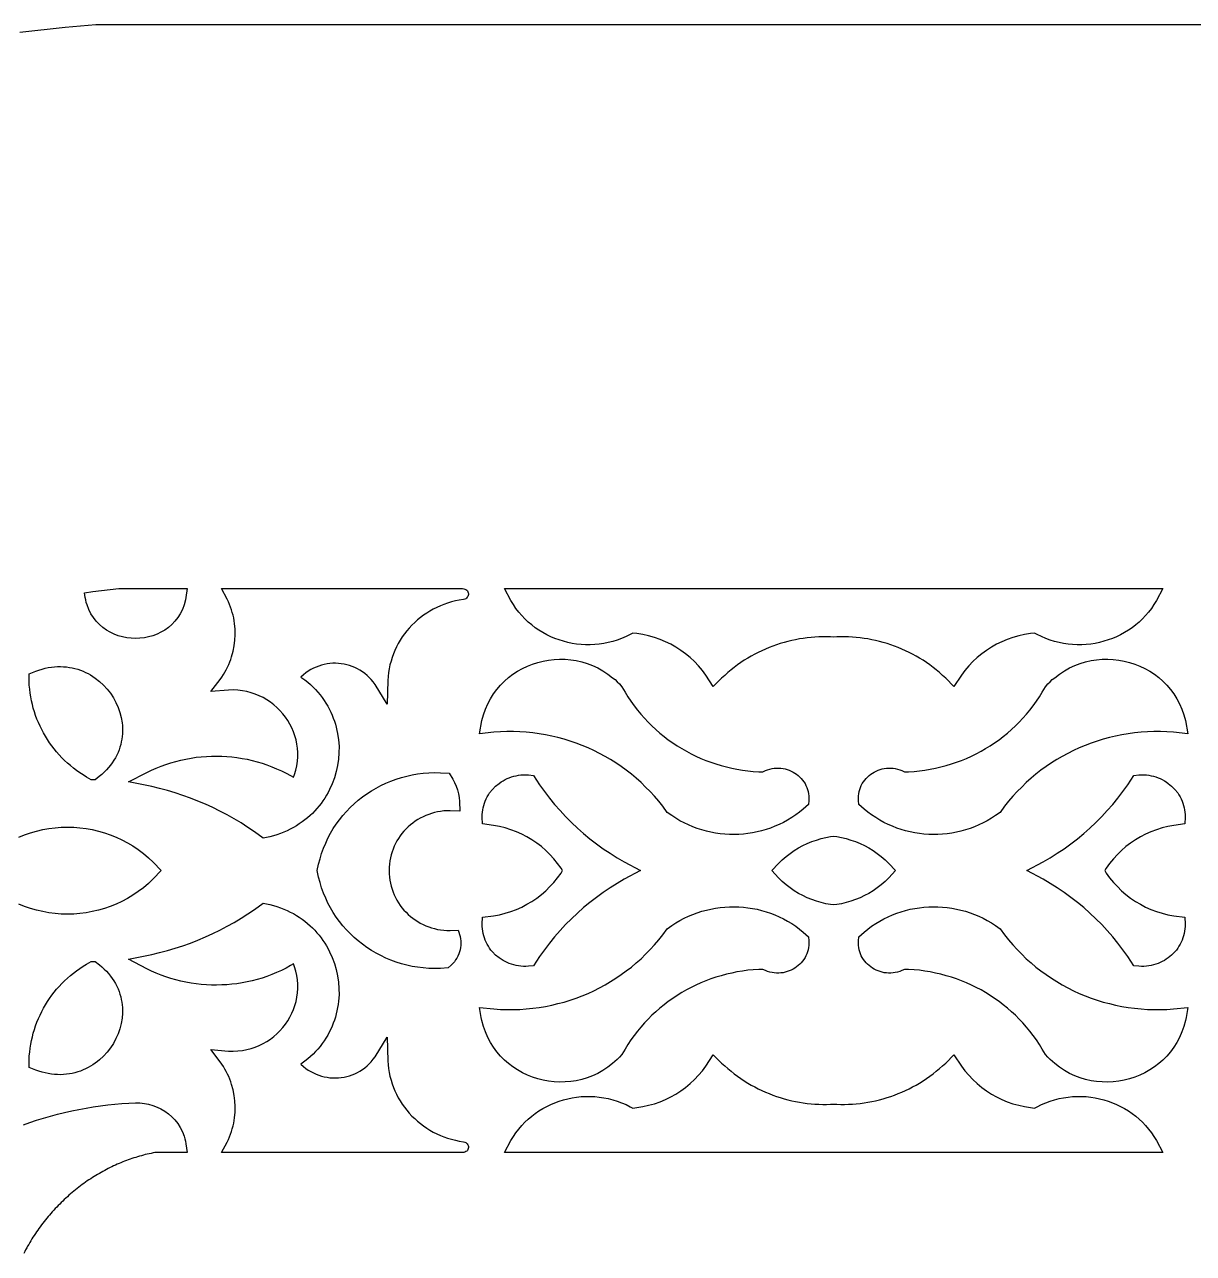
# Model space of a CAD drawing. Extents: x -355 to 355, y -278 to 278.
# Drawn here: x -233.2 to -108.8, y 146.8 to 277.5 of the extents above; entities that cross this region are included whole.
import ezdxf

# ---------------------------------------------------------------- set-up
doc = ezdxf.new("R2010")
doc.units = 0
doc.layers.add('LAYER_1', color=18, linetype='CONTINUOUS')

msp = doc.modelspace()

# ---------------------------------------------------------------- linework, layer by layer
at = {"layer": 'LAYER_1'}
for points in [[(-233.72, 276.69), (-232.12, 276.89), (-230.51, 277.07), (-228.9, 277.24), (-227.28, 277.38), (-225.66, 277.51), (355, 277.5)], [(-233.84, 191.08), (-233.22, 191.33), (-232.59, 191.54), (-231.94, 191.72), (-231.3, 191.87), (-230.64, 191.99), (-229.98, 192.07), (-229.32, 192.12), (-228.66, 192.14), (-228, 192.12), (-227.34, 192.07), (-226.68, 191.99), (-226.02, 191.87), (-225.37, 191.72), (-224.73, 191.54), (-224.1, 191.33), (-223.48, 191.08), (-222.87, 190.79), (-222.27, 190.48), (-221.69, 190.13), (-221.12, 189.74), (-220.57, 189.33), (-220.04, 188.88), (-219.53, 188.4), (-218.69, 187.51), (-219.53, 186.62), (-220.04, 186.14), (-220.57, 185.69), (-221.12, 185.27), (-221.69, 184.89), (-222.27, 184.54), (-222.87, 184.22), (-223.48, 183.94), (-224.1, 183.69), (-224.73, 183.47), (-225.37, 183.29), (-226.02, 183.14), (-226.68, 183.02), (-227.34, 182.94), (-228, 182.89), (-228.66, 182.87), (-229.32, 182.89), (-229.98, 182.94), (-230.64, 183.02), (-231.3, 183.14), (-231.94, 183.29), (-232.59, 183.47), (-233.22, 183.69), (-233.84, 183.94)], [(-233.35, 160.45), (-232.66, 160.71), (-231.95, 160.96), (-231.22, 161.19), (-230.48, 161.4), (-229.73, 161.6), (-228.98, 161.79), (-228.21, 161.96), (-227.45, 162.11), (-226.68, 162.25), (-225.91, 162.37), (-225.14, 162.48), (-224.38, 162.58), (-223.62, 162.66), (-222.87, 162.72), (-222.14, 162.78), (-221.41, 162.82), (-220.95, 162.8), (-220.48, 162.74), (-220.02, 162.65), (-219.57, 162.52), (-219.13, 162.36), (-218.71, 162.16), (-218.3, 161.92), (-217.92, 161.64), (-217.56, 161.33), (-217.22, 160.98), (-216.92, 160.6), (-216.66, 160.18), (-216.43, 159.72), (-216.25, 159.24), (-216.17, 158.98), (-216.1, 158.71), (-216.05, 158.44), (-215.91, 157.51), (-219.38, 157.51), (-219.53, 157.48), (-219.75, 157.43), (-219.96, 157.39), (-220.17, 157.34), (-220.38, 157.29), (-220.58, 157.24), (-220.79, 157.18), (-220.99, 157.12), (-221.2, 157.06), (-221.4, 157), (-221.6, 156.94), (-221.8, 156.87), (-222, 156.81), (-222.2, 156.74), (-222.39, 156.66), (-222.59, 156.59), (-222.78, 156.51), (-222.98, 156.43), (-223.17, 156.35), (-223.37, 156.27), (-223.56, 156.18), (-223.75, 156.09), (-223.94, 156), (-224.13, 155.91), (-224.32, 155.81), (-224.51, 155.72), (-224.7, 155.62), (-224.89, 155.51), (-225.08, 155.41), (-225.27, 155.3), (-225.45, 155.19), (-225.64, 155.08), (-225.83, 154.97), (-226.01, 154.85), (-226.19, 154.73), (-226.38, 154.61), (-226.56, 154.49), (-226.74, 154.36), (-226.92, 154.23), (-227.1, 154.1), (-227.28, 153.97), (-227.46, 153.83), (-227.63, 153.7), (-227.81, 153.56), (-227.98, 153.41), (-228.16, 153.27), (-228.33, 153.12), (-228.5, 152.98), (-228.67, 152.82), (-228.84, 152.67), (-229, 152.52), (-229.17, 152.36), (-229.33, 152.2), (-229.49, 152.04), (-229.65, 151.88), (-229.81, 151.72), (-229.97, 151.55), (-230.12, 151.38), (-230.28, 151.21), (-230.43, 151.04), (-230.58, 150.87), (-230.72, 150.7), (-230.87, 150.52), (-231.01, 150.35), (-231.15, 150.17), (-231.29, 149.99), (-231.43, 149.81), (-231.56, 149.63), (-231.7, 149.44), (-231.83, 149.26), (-231.95, 149.07), (-232.08, 148.89), (-232.2, 148.7), (-232.33, 148.51), (-232.44, 148.32), (-232.56, 148.13), (-232.68, 147.94), (-232.79, 147.75), (-232.9, 147.56), (-233, 147.37), (-233.11, 147.17), (-233.21, 146.98), (-233.31, 146.78)]]:
    msp.add_lwpolyline(points, dxfattribs=at)
for points in [[(-216.05, 216.57), (-216.1, 216.3), (-216.24, 215.78), (-216.43, 215.29), (-216.66, 214.84), (-216.92, 214.42), (-217.22, 214.03), (-217.56, 213.68), (-217.92, 213.37), (-218.3, 213.1), (-218.71, 212.86), (-219.13, 212.66), (-219.57, 212.49), (-220.02, 212.36), (-220.48, 212.27), (-220.95, 212.22), (-221.41, 212.2), (-221.88, 212.22), (-222.34, 212.27), (-222.8, 212.36), (-223.25, 212.49), (-223.69, 212.66), (-224.12, 212.86), (-224.52, 213.1), (-224.91, 213.37), (-225.27, 213.68), (-225.6, 214.03), (-225.9, 214.42), (-226.17, 214.84), (-226.4, 215.29), (-226.58, 215.78), (-226.66, 216.04), (-226.72, 216.3), (-226.78, 216.57), (-226.85, 217.07), (-225.96, 217.19), (-225.05, 217.31), (-224.13, 217.41), (-223.2, 217.51), (-223.19, 217.51), (-215.91, 217.51)], [(-186.48, 217.49), (-186.36, 217.46), (-186.26, 217.41), (-186.17, 217.34), (-186.1, 217.26), (-186.05, 217.17), (-186.02, 217.07), (-186, 216.97), (-186, 216.87), (-186.02, 216.76), (-186.05, 216.66), (-186.11, 216.58), (-186.18, 216.5), (-186.27, 216.43), (-186.38, 216.38), (-186.52, 216.34), (-186.96, 216.28), (-187.38, 216.19), (-187.79, 216.09), (-188.2, 215.97), (-188.59, 215.83), (-188.98, 215.68), (-189.36, 215.51), (-189.73, 215.32), (-190.09, 215.12), (-190.43, 214.9), (-190.77, 214.67), (-191.1, 214.42), (-191.41, 214.17), (-191.71, 213.89), (-192, 213.61), (-192.28, 213.31), (-192.54, 213.01), (-192.79, 212.69), (-193.03, 212.36), (-193.25, 212.02), (-193.45, 211.67), (-193.64, 211.31), (-193.81, 210.94), (-193.97, 210.56), (-194.11, 210.18), (-194.23, 209.79), (-194.34, 209.39), (-194.42, 208.98), (-194.49, 208.57), (-194.54, 208.15), (-194.57, 207.73), (-194.63, 205.22), (-195.93, 207.31), (-196.13, 207.58), (-196.33, 207.83), (-196.55, 208.06), (-196.78, 208.28), (-197.02, 208.48), (-197.27, 208.67), (-197.53, 208.83), (-197.8, 208.98), (-198.07, 209.11), (-198.35, 209.23), (-198.64, 209.33), (-198.93, 209.41), (-199.23, 209.47), (-199.53, 209.52), (-199.83, 209.55), (-200.13, 209.56), (-200.43, 209.56), (-200.73, 209.54), (-201.04, 209.5), (-201.33, 209.44), (-201.63, 209.37), (-201.92, 209.27), (-202.21, 209.16), (-202.49, 209.03), (-202.76, 208.89), (-203.03, 208.72), (-203.29, 208.54), (-203.53, 208.34), (-203.81, 208.09), (-203.39, 207.79), (-203.09, 207.54), (-202.8, 207.29), (-202.53, 207.03), (-202.26, 206.76), (-202.01, 206.48), (-201.78, 206.2), (-201.56, 205.91), (-201.35, 205.62), (-201.15, 205.32), (-200.97, 205.01), (-200.8, 204.7), (-200.64, 204.38), (-200.5, 204.06), (-200.37, 203.74), (-200.25, 203.42), (-200.15, 203.09), (-200.06, 202.75), (-199.98, 202.42), (-199.91, 202.08), (-199.81, 201.41), (-199.76, 200.73), (-199.77, 200.05), (-199.82, 199.38), (-199.91, 198.7), (-200.06, 198.04), (-200.25, 197.39), (-200.48, 196.75), (-200.76, 196.13), (-200.92, 195.82), (-201.09, 195.52), (-201.27, 195.23), (-201.47, 194.94), (-201.67, 194.66), (-201.88, 194.39), (-202.11, 194.12), (-202.34, 193.86), (-202.59, 193.6), (-202.85, 193.36), (-203.12, 193.12), (-203.4, 192.9), (-203.69, 192.68), (-203.99, 192.47), (-204.3, 192.27), (-204.62, 192.09), (-204.95, 191.91), (-205.29, 191.75), (-205.64, 191.59), (-206, 191.45), (-206.37, 191.32), (-206.75, 191.21), (-207.14, 191.1), (-207.82, 190.95), (-208.76, 191.63), (-209.47, 192.11), (-210.19, 192.58), (-210.93, 193.02), (-211.68, 193.44), (-212.43, 193.84), (-213.2, 194.21), (-213.98, 194.57), (-214.77, 194.9), (-215.57, 195.21), (-216.38, 195.5), (-217.2, 195.77), (-218.02, 196.02), (-218.86, 196.24), (-219.7, 196.44), (-222.15, 196.94), (-220.23, 197.95), (-219.73, 198.19), (-219.22, 198.42), (-218.7, 198.62), (-218.18, 198.81), (-217.66, 198.98), (-217.13, 199.13), (-216.59, 199.27), (-216.05, 199.38), (-215.51, 199.48), (-214.97, 199.56), (-214.43, 199.62), (-213.88, 199.66), (-213.34, 199.69), (-212.79, 199.69), (-212.25, 199.68), (-211.7, 199.65), (-211.16, 199.6), (-210.62, 199.53), (-210.08, 199.45), (-209.54, 199.35), (-209, 199.23), (-208.47, 199.09), (-207.95, 198.93), (-207.43, 198.76), (-206.91, 198.56), (-206.4, 198.35), (-205.9, 198.12), (-205.4, 197.88), (-204.91, 197.62), (-204.6, 197.44), (-204.49, 197.74), (-204.35, 198.2), (-204.25, 198.67), (-204.18, 199.14), (-204.15, 199.6), (-204.15, 200.06), (-204.18, 200.52), (-204.24, 200.97), (-204.34, 201.41), (-204.46, 201.85), (-204.61, 202.27), (-204.79, 202.69), (-204.99, 203.09), (-205.22, 203.47), (-205.47, 203.84), (-205.75, 204.2), (-206.05, 204.54), (-206.37, 204.85), (-206.71, 205.15), (-207.07, 205.43), (-207.44, 205.68), (-207.84, 205.91), (-208.25, 206.11), (-208.68, 206.29), (-209.12, 206.43), (-209.57, 206.55), (-210.04, 206.64), (-210.52, 206.7), (-211.01, 206.73), (-211.51, 206.72), (-213.42, 206.55), (-212.42, 207.85), (-212.24, 208.1), (-212.07, 208.36), (-211.91, 208.62), (-211.77, 208.88), (-211.63, 209.15), (-211.5, 209.42), (-211.39, 209.7), (-211.28, 209.98), (-211.19, 210.26), (-211.03, 210.84), (-210.91, 211.42), (-210.84, 212.01), (-210.81, 212.6), (-210.82, 213.2), (-210.87, 213.8), (-210.92, 214.09), (-210.97, 214.38), (-211.04, 214.67), (-211.12, 214.96), (-211.21, 215.25), (-211.3, 215.54), (-211.41, 215.82), (-211.54, 216.1), (-211.67, 216.38), (-212.26, 217.51), (-186.63, 217.51)], [(-170.07, 217.51), (-112.08, 217.51), (-112.77, 216.23), (-113.03, 215.8), (-113.31, 215.39), (-113.61, 215), (-113.93, 214.63), (-114.27, 214.28), (-114.62, 213.95), (-114.98, 213.64), (-115.37, 213.35), (-115.76, 213.08), (-116.17, 212.83), (-116.59, 212.6), (-117.02, 212.39), (-117.46, 212.2), (-117.9, 212.04), (-118.36, 211.9), (-118.82, 211.78), (-119.29, 211.68), (-119.76, 211.61), (-120.24, 211.56), (-120.72, 211.53), (-121.2, 211.53), (-121.69, 211.55), (-122.17, 211.6), (-122.65, 211.67), (-123.13, 211.76), (-123.61, 211.88), (-124.08, 212.03), (-124.55, 212.2), (-125.02, 212.4), (-125.47, 212.62), (-125.73, 212.76), (-126.18, 212.72), (-126.81, 212.62), (-127.43, 212.48), (-128.04, 212.3), (-128.64, 212.1), (-129.22, 211.85), (-129.78, 211.58), (-130.33, 211.27), (-130.86, 210.93), (-131.36, 210.57), (-131.85, 210.17), (-132.31, 209.74), (-132.74, 209.29), (-133.15, 208.8), (-133.53, 208.3), (-134.32, 207.1), (-135.2, 207.97), (-135.53, 208.28), (-135.86, 208.57), (-136.2, 208.86), (-136.54, 209.13), (-136.89, 209.39), (-137.25, 209.64), (-137.61, 209.88), (-137.97, 210.1), (-138.34, 210.32), (-138.72, 210.53), (-139.1, 210.72), (-139.48, 210.9), (-139.87, 211.08), (-140.26, 211.24), (-140.65, 211.39), (-141.04, 211.53), (-141.44, 211.66), (-141.85, 211.78), (-142.25, 211.89), (-142.66, 211.98), (-143.06, 212.07), (-143.47, 212.15), (-143.88, 212.21), (-144.3, 212.27), (-144.71, 212.31), (-145.12, 212.34), (-145.54, 212.36), (-145.95, 212.38), (-146.37, 212.38), (-146.78, 212.37), (-147.12, 212.35), (-147.46, 212.37), (-147.87, 212.38), (-148.29, 212.38), (-148.7, 212.36), (-149.12, 212.34), (-149.53, 212.31), (-149.94, 212.27), (-150.36, 212.21), (-150.77, 212.15), (-151.18, 212.07), (-151.59, 211.98), (-151.99, 211.89), (-152.4, 211.78), (-152.8, 211.66), (-153.2, 211.53), (-153.59, 211.39), (-153.99, 211.24), (-154.38, 211.08), (-154.76, 210.9), (-155.14, 210.72), (-155.52, 210.53), (-155.9, 210.32), (-156.27, 210.1), (-156.63, 209.88), (-156.99, 209.64), (-157.35, 209.39), (-157.7, 209.13), (-158.04, 208.86), (-158.38, 208.57), (-158.71, 208.28), (-159.04, 207.97), (-159.93, 207.1), (-160.71, 208.3), (-161.09, 208.8), (-161.5, 209.29), (-161.93, 209.74), (-162.39, 210.17), (-162.88, 210.57), (-163.39, 210.93), (-163.91, 211.27), (-164.46, 211.58), (-165.02, 211.85), (-165.6, 212.1), (-166.2, 212.3), (-166.81, 212.48), (-167.43, 212.62), (-168.06, 212.72), (-168.51, 212.76), (-168.77, 212.62), (-169.22, 212.4), (-169.69, 212.2), (-170.16, 212.03), (-170.63, 211.88), (-171.11, 211.76), (-171.59, 211.67), (-172.07, 211.6), (-172.55, 211.55), (-173.04, 211.53), (-173.52, 211.53), (-174, 211.56), (-174.48, 211.61), (-174.95, 211.68), (-175.42, 211.78), (-175.88, 211.9), (-176.34, 212.04), (-176.79, 212.2), (-177.22, 212.39), (-177.65, 212.6), (-178.07, 212.83), (-178.48, 213.08), (-178.88, 213.35), (-179.26, 213.64), (-179.62, 213.95), (-179.98, 214.28), (-180.31, 214.63), (-180.63, 215), (-180.93, 215.39), (-181.21, 215.8), (-181.47, 216.23), (-182.16, 217.51)], [(-229.08, 209.2), (-228.76, 209.17), (-228.46, 209.13), (-228.15, 209.07), (-227.86, 209), (-227.56, 208.92), (-227.28, 208.82), (-227, 208.71), (-226.73, 208.59), (-226.46, 208.46), (-226.21, 208.32), (-225.96, 208.16), (-225.71, 207.99), (-225.26, 207.64), (-224.83, 207.25), (-224.44, 206.82), (-224.09, 206.37), (-223.78, 205.89), (-223.5, 205.39), (-223.27, 204.87), (-223.08, 204.33), (-222.94, 203.78), (-222.85, 203.22), (-222.82, 202.93), (-222.8, 202.65), (-222.8, 202.36), (-222.81, 202.07), (-222.84, 201.78), (-222.88, 201.49), (-222.93, 201.21), (-222.99, 200.92), (-223.08, 200.64), (-223.17, 200.35), (-223.28, 200.07), (-223.41, 199.79), (-223.55, 199.52), (-223.71, 199.25), (-223.89, 198.98), (-224.08, 198.72), (-224.28, 198.47), (-224.51, 198.22), (-224.75, 197.98), (-225, 197.74), (-225.28, 197.51), (-225.73, 197.16), (-226.13, 197.17), (-226.64, 197.46), (-227, 197.68), (-227.35, 197.91), (-227.69, 198.16), (-228.03, 198.41), (-228.35, 198.68), (-228.67, 198.95), (-228.97, 199.23), (-229.26, 199.52), (-229.54, 199.83), (-229.82, 200.13), (-230.08, 200.45), (-230.33, 200.78), (-230.57, 201.11), (-230.79, 201.45), (-231.01, 201.8), (-231.21, 202.15), (-231.4, 202.51), (-231.58, 202.88), (-231.75, 203.25), (-231.91, 203.62), (-232.05, 204.01), (-232.18, 204.39), (-232.3, 204.79), (-232.4, 205.18), (-232.49, 205.58), (-232.57, 205.99), (-232.63, 206.39), (-232.68, 206.81), (-232.72, 207.22), (-232.74, 207.64), (-232.75, 208.43), (-232.04, 208.72), (-231.71, 208.84), (-231.37, 208.95), (-231.03, 209.03), (-230.7, 209.1), (-230.37, 209.16), (-230.04, 209.19), (-229.72, 209.21), (-229.39, 209.21)], [(-175.69, 209.99), (-175.1, 209.94), (-174.51, 209.85), (-173.92, 209.72), (-173.34, 209.55), (-172.77, 209.33), (-172.22, 209.07), (-171.67, 208.77), (-171.14, 208.42), (-170.64, 208.03), (-170.39, 207.82), (-170.15, 207.59), (-169.92, 207.36), (-169.65, 207.07), (-169.32, 206.5), (-169.02, 206), (-168.7, 205.52), (-168.36, 205.05), (-168.01, 204.59), (-167.64, 204.15), (-167.26, 203.72), (-166.87, 203.3), (-166.46, 202.9), (-166.05, 202.51), (-165.61, 202.14), (-165.17, 201.78), (-164.72, 201.43), (-164.25, 201.1), (-163.78, 200.79), (-163.29, 200.49), (-162.8, 200.2), (-162.29, 199.94), (-161.78, 199.69), (-161.26, 199.45), (-160.73, 199.23), (-160.19, 199.03), (-159.65, 198.85), (-159.1, 198.68), (-158.54, 198.53), (-157.97, 198.4), (-157.41, 198.29), (-156.83, 198.19), (-156.25, 198.12), (-155.67, 198.06), (-155.08, 198.02), (-154.67, 198.01), (-154.39, 198.14), (-154.15, 198.23), (-153.92, 198.3), (-153.68, 198.36), (-153.44, 198.39), (-153.21, 198.41), (-152.97, 198.41), (-152.74, 198.39), (-152.51, 198.36), (-152.28, 198.32), (-152.06, 198.25), (-151.85, 198.18), (-151.64, 198.09), (-151.44, 197.99), (-151.25, 197.87), (-151.06, 197.75), (-150.89, 197.61), (-150.72, 197.46), (-150.57, 197.3), (-150.42, 197.13), (-150.29, 196.95), (-150.17, 196.76), (-150.07, 196.56), (-149.97, 196.36), (-149.9, 196.14), (-149.83, 195.92), (-149.79, 195.69), (-149.76, 195.46), (-149.75, 195.22), (-149.76, 194.98), (-149.8, 194.53), (-150.35, 194.05), (-150.75, 193.73), (-151.16, 193.43), (-151.59, 193.15), (-152.02, 192.89), (-152.46, 192.64), (-152.91, 192.42), (-153.37, 192.22), (-153.84, 192.04), (-154.31, 191.89), (-154.79, 191.75), (-155.27, 191.63), (-155.75, 191.53), (-156.24, 191.45), (-156.73, 191.4), (-157.23, 191.36), (-157.72, 191.35), (-158.22, 191.36), (-158.71, 191.38), (-159.21, 191.43), (-159.7, 191.5), (-160.19, 191.59), (-160.67, 191.7), (-161.16, 191.84), (-161.63, 191.99), (-162.1, 192.16), (-162.57, 192.36), (-163.03, 192.58), (-163.48, 192.82), (-163.92, 193.07), (-164.35, 193.36), (-164.84, 193.7), (-165.31, 194.35), (-165.74, 194.89), (-166.19, 195.41), (-166.65, 195.92), (-167.13, 196.4), (-167.62, 196.88), (-168.13, 197.33), (-168.65, 197.76), (-169.19, 198.18), (-169.73, 198.58), (-170.29, 198.96), (-170.87, 199.32), (-171.45, 199.66), (-172.05, 199.98), (-172.65, 200.28), (-173.26, 200.56), (-173.89, 200.82), (-174.52, 201.06), (-175.16, 201.28), (-175.81, 201.48), (-176.46, 201.66), (-177.13, 201.82), (-177.79, 201.95), (-178.47, 202.06), (-179.14, 202.15), (-179.83, 202.22), (-180.51, 202.27), (-181.2, 202.29), (-181.89, 202.29), (-182.59, 202.27), (-183.29, 202.22), (-184.82, 202.07), (-184.56, 203.46), (-184.39, 204.08), (-184.19, 204.68), (-183.94, 205.25), (-183.65, 205.79), (-183.33, 206.3), (-182.97, 206.78), (-182.58, 207.23), (-182.16, 207.65), (-181.72, 208.04), (-181.25, 208.39), (-180.76, 208.72), (-180.25, 209), (-179.72, 209.26), (-179.17, 209.47), (-178.61, 209.65), (-178.04, 209.8), (-177.46, 209.9), (-176.88, 209.97), (-176.29, 210)], [(-117.36, 209.97), (-116.78, 209.9), (-116.2, 209.8), (-115.63, 209.65), (-115.07, 209.47), (-114.53, 209.26), (-114, 209), (-113.48, 208.72), (-112.99, 208.39), (-112.52, 208.04), (-112.08, 207.65), (-111.66, 207.23), (-111.27, 206.78), (-110.92, 206.3), (-110.59, 205.79), (-110.3, 205.25), (-110.06, 204.68), (-109.85, 204.08), (-109.68, 203.46), (-109.42, 202.07), (-110.96, 202.22), (-111.65, 202.27), (-112.35, 202.29), (-113.04, 202.29), (-113.73, 202.27), (-114.41, 202.22), (-115.1, 202.15), (-115.78, 202.06), (-116.45, 201.95), (-117.12, 201.82), (-117.78, 201.66), (-118.43, 201.48), (-119.08, 201.28), (-119.72, 201.06), (-120.35, 200.82), (-120.98, 200.56), (-121.59, 200.28), (-122.2, 199.98), (-122.79, 199.66), (-123.37, 199.32), (-123.95, 198.96), (-124.51, 198.58), (-125.06, 198.18), (-125.59, 197.76), (-126.11, 197.33), (-126.62, 196.88), (-127.11, 196.4), (-127.59, 195.92), (-128.05, 195.41), (-128.5, 194.89), (-128.93, 194.35), (-129.4, 193.7), (-129.89, 193.36), (-130.32, 193.07), (-130.77, 192.82), (-131.22, 192.58), (-131.67, 192.36), (-132.14, 192.16), (-132.61, 191.99), (-133.09, 191.84), (-133.57, 191.7), (-134.05, 191.59), (-134.54, 191.5), (-135.04, 191.43), (-135.53, 191.38), (-136.02, 191.36), (-136.52, 191.35), (-137.01, 191.36), (-137.51, 191.4), (-138, 191.45), (-138.49, 191.53), (-138.97, 191.63), (-139.46, 191.75), (-139.93, 191.89), (-140.41, 192.04), (-140.87, 192.22), (-141.33, 192.42), (-141.78, 192.64), (-142.22, 192.89), (-142.65, 193.15), (-143.08, 193.43), (-143.49, 193.73), (-143.89, 194.05), (-144.44, 194.53), (-144.48, 194.98), (-144.49, 195.22), (-144.48, 195.46), (-144.45, 195.69), (-144.41, 195.92), (-144.35, 196.14), (-144.27, 196.36), (-144.18, 196.56), (-144.07, 196.76), (-143.95, 196.95), (-143.82, 197.13), (-143.67, 197.3), (-143.52, 197.46), (-143.35, 197.61), (-143.18, 197.75), (-142.99, 197.87), (-142.8, 197.99), (-142.6, 198.09), (-142.39, 198.18), (-142.18, 198.25), (-141.96, 198.32), (-141.73, 198.36), (-141.5, 198.39), (-141.27, 198.41), (-141.04, 198.41), (-140.8, 198.39), (-140.56, 198.36), (-140.32, 198.3), (-140.09, 198.23), (-139.86, 198.14), (-139.57, 198.01), (-139.16, 198.02), (-138.57, 198.06), (-137.99, 198.12), (-137.41, 198.19), (-136.84, 198.29), (-136.27, 198.4), (-135.7, 198.53), (-135.15, 198.68), (-134.59, 198.85), (-134.05, 199.03), (-133.51, 199.23), (-132.98, 199.45), (-132.46, 199.69), (-131.95, 199.94), (-131.44, 200.2), (-130.95, 200.49), (-130.46, 200.79), (-129.99, 201.1), (-129.52, 201.43), (-129.07, 201.78), (-128.63, 202.14), (-128.2, 202.51), (-127.78, 202.9), (-127.37, 203.3), (-126.98, 203.72), (-126.6, 204.15), (-126.23, 204.59), (-125.88, 205.05), (-125.54, 205.52), (-125.22, 206), (-124.92, 206.5), (-124.59, 207.07), (-124.32, 207.36), (-124.09, 207.59), (-123.85, 207.82), (-123.6, 208.03), (-123.1, 208.42), (-122.57, 208.77), (-122.03, 209.07), (-121.47, 209.33), (-120.9, 209.55), (-120.32, 209.72), (-119.73, 209.85), (-119.14, 209.94), (-118.55, 209.99), (-117.96, 210)], [(-188.98, 197.92), (-188.04, 197.86), (-187.66, 197.24), (-187.47, 196.87), (-187.3, 196.49), (-187.17, 196.09), (-187.06, 195.69), (-186.99, 195.28), (-186.94, 194.86), (-186.9, 193.83), (-187.94, 193.87), (-188.28, 193.87), (-188.62, 193.85), (-188.95, 193.81), (-189.28, 193.75), (-189.6, 193.68), (-189.91, 193.59), (-190.22, 193.49), (-190.53, 193.37), (-190.82, 193.24), (-191.11, 193.09), (-191.39, 192.93), (-191.65, 192.76), (-191.91, 192.57), (-192.16, 192.37), (-192.4, 192.16), (-192.63, 191.94), (-192.85, 191.7), (-193.06, 191.46), (-193.25, 191.21), (-193.43, 190.94), (-193.6, 190.67), (-193.75, 190.38), (-193.89, 190.09), (-194.01, 189.8), (-194.12, 189.49), (-194.21, 189.17), (-194.29, 188.85), (-194.35, 188.53), (-194.39, 188.2), (-194.41, 187.86), (-194.42, 187.51), (-194.41, 187.16), (-194.39, 186.82), (-194.35, 186.49), (-194.29, 186.16), (-194.21, 185.84), (-194.12, 185.53), (-194.01, 185.22), (-193.89, 184.92), (-193.75, 184.63), (-193.6, 184.35), (-193.43, 184.07), (-193.25, 183.81), (-193.06, 183.55), (-192.85, 183.31), (-192.63, 183.08), (-192.4, 182.85), (-192.16, 182.64), (-191.91, 182.44), (-191.65, 182.26), (-191.39, 182.08), (-191.11, 181.92), (-190.82, 181.78), (-190.53, 181.64), (-190.22, 181.53), (-189.91, 181.42), (-189.6, 181.34), (-189.28, 181.26), (-188.95, 181.21), (-188.62, 181.17), (-188.28, 181.15), (-187.94, 181.14), (-187.07, 181.18), (-186.88, 180.5), (-186.84, 180.26), (-186.81, 180.03), (-186.81, 179.79), (-186.81, 179.55), (-186.84, 179.32), (-186.88, 179.09), (-186.94, 178.86), (-187.02, 178.64), (-187.11, 178.42), (-187.22, 178.21), (-187.35, 178), (-187.49, 177.81), (-187.65, 177.62), (-187.82, 177.45), (-188.15, 177.15), (-188.98, 177.1), (-189.59, 177.09), (-190.2, 177.11), (-190.8, 177.15), (-191.4, 177.22), (-191.98, 177.32), (-192.56, 177.45), (-193.13, 177.6), (-193.69, 177.78), (-194.24, 177.98), (-194.78, 178.21), (-195.31, 178.46), (-195.82, 178.73), (-196.32, 179.02), (-196.8, 179.33), (-197.27, 179.67), (-197.72, 180.03), (-198.15, 180.4), (-198.57, 180.8), (-198.97, 181.21), (-199.35, 181.64), (-199.71, 182.09), (-200.05, 182.56), (-200.37, 183.04), (-200.66, 183.54), (-200.94, 184.05), (-201.18, 184.58), (-201.41, 185.12), (-201.61, 185.67), (-201.78, 186.24), (-201.93, 186.82), (-202.07, 187.51), (-201.93, 188.19), (-201.78, 188.77), (-201.61, 189.34), (-201.41, 189.9), (-201.18, 190.44), (-200.94, 190.96), (-200.66, 191.48), (-200.37, 191.98), (-200.05, 192.46), (-199.71, 192.92), (-199.35, 193.37), (-198.97, 193.8), (-198.57, 194.22), (-198.15, 194.61), (-197.72, 194.99), (-197.27, 195.34), (-196.8, 195.68), (-196.32, 195.99), (-195.82, 196.29), (-195.31, 196.56), (-194.78, 196.81), (-194.24, 197.03), (-193.69, 197.23), (-193.13, 197.41), (-192.56, 197.56), (-191.98, 197.69), (-191.4, 197.79), (-190.8, 197.86), (-190.2, 197.91), (-189.59, 197.93)], [(-179.61, 197.68), (-179.06, 197.62), (-178.41, 196.64), (-177.9, 195.92), (-177.37, 195.23), (-176.82, 194.55), (-176.24, 193.89), (-175.65, 193.25), (-175.03, 192.62), (-174.39, 192.02), (-173.74, 191.45), (-173.06, 190.89), (-172.36, 190.35), (-171.65, 189.84), (-170.92, 189.35), (-170.17, 188.88), (-169.4, 188.44), (-167.67, 187.51), (-169.4, 186.58), (-170.17, 186.13), (-170.92, 185.67), (-171.65, 185.18), (-172.36, 184.66), (-173.06, 184.13), (-173.74, 183.57), (-174.39, 182.99), (-175.03, 182.39), (-175.65, 181.77), (-176.24, 181.13), (-176.82, 180.47), (-177.37, 179.79), (-177.9, 179.09), (-178.41, 178.38), (-179.06, 177.39), (-179.61, 177.33), (-179.88, 177.32), (-180.14, 177.32), (-180.4, 177.34), (-180.66, 177.37), (-180.91, 177.41), (-181.16, 177.47), (-181.4, 177.54), (-181.64, 177.62), (-181.87, 177.72), (-182.09, 177.83), (-182.31, 177.95), (-182.52, 178.08), (-182.73, 178.22), (-183.1, 178.53), (-183.43, 178.87), (-183.59, 179.06), (-183.73, 179.26), (-183.87, 179.46), (-183.99, 179.67), (-184.1, 179.88), (-184.2, 180.11), (-184.29, 180.34), (-184.36, 180.57), (-184.42, 180.81), (-184.47, 181.06), (-184.5, 181.31), (-184.52, 181.56), (-184.52, 181.82), (-184.48, 182.55), (-183.31, 182.7), (-182.69, 182.81), (-182.08, 182.97), (-181.48, 183.15), (-180.89, 183.38), (-180.32, 183.63), (-179.77, 183.92), (-179.24, 184.23), (-178.72, 184.58), (-178.23, 184.96), (-177.76, 185.36), (-177.31, 185.8), (-176.89, 186.26), (-176.5, 186.74), (-176.13, 187.25), (-175.97, 187.51), (-176.13, 187.76), (-176.5, 188.27), (-176.89, 188.76), (-177.31, 189.22), (-177.76, 189.65), (-178.23, 190.06), (-178.72, 190.43), (-179.24, 190.78), (-179.77, 191.1), (-180.32, 191.39), (-180.89, 191.64), (-181.48, 191.86), (-182.08, 192.05), (-182.69, 192.2), (-183.31, 192.32), (-184.48, 192.47), (-184.52, 193.2), (-184.52, 193.46), (-184.5, 193.71), (-184.47, 193.96), (-184.42, 194.2), (-184.36, 194.44), (-184.29, 194.68), (-184.2, 194.91), (-184.1, 195.13), (-183.99, 195.35), (-183.87, 195.56), (-183.73, 195.77), (-183.43, 196.14), (-183.1, 196.49), (-182.73, 196.79), (-182.52, 196.94), (-182.31, 197.07), (-182.09, 197.19), (-181.87, 197.29), (-181.64, 197.39), (-181.4, 197.47), (-181.16, 197.54), (-180.91, 197.6), (-180.66, 197.65), (-180.4, 197.68), (-180.14, 197.69), (-179.88, 197.69)], [(-114.1, 197.69), (-113.84, 197.68), (-113.58, 197.65), (-113.33, 197.6), (-113.08, 197.54), (-112.84, 197.47), (-112.6, 197.39), (-112.37, 197.29), (-112.15, 197.19), (-111.93, 197.07), (-111.72, 196.94), (-111.52, 196.79), (-111.15, 196.49), (-110.81, 196.14), (-110.51, 195.77), (-110.37, 195.56), (-110.25, 195.35), (-110.14, 195.13), (-110.04, 194.91), (-109.96, 194.68), (-109.88, 194.44), (-109.82, 194.2), (-109.78, 193.96), (-109.74, 193.71), (-109.73, 193.46), (-109.72, 193.2), (-109.76, 192.47), (-110.93, 192.32), (-111.55, 192.2), (-112.16, 192.05), (-112.76, 191.86), (-113.35, 191.64), (-113.92, 191.39), (-114.47, 191.1), (-115, 190.78), (-115.52, 190.43), (-116.01, 190.06), (-116.48, 189.65), (-116.93, 189.22), (-117.35, 188.76), (-117.75, 188.27), (-118.11, 187.76), (-118.27, 187.51), (-118.11, 187.25), (-117.75, 186.74), (-117.35, 186.26), (-116.93, 185.8), (-116.48, 185.36), (-116.01, 184.96), (-115.52, 184.58), (-115, 184.23), (-114.47, 183.92), (-113.92, 183.63), (-113.35, 183.38), (-112.76, 183.15), (-112.16, 182.97), (-111.55, 182.81), (-110.93, 182.7), (-109.76, 182.55), (-109.72, 181.82), (-109.73, 181.56), (-109.74, 181.31), (-109.78, 181.06), (-109.82, 180.81), (-109.88, 180.57), (-109.96, 180.34), (-110.04, 180.11), (-110.14, 179.88), (-110.25, 179.67), (-110.37, 179.46), (-110.51, 179.26), (-110.65, 179.06), (-110.81, 178.87), (-111.15, 178.53), (-111.52, 178.22), (-111.72, 178.08), (-111.93, 177.95), (-112.15, 177.83), (-112.37, 177.72), (-112.6, 177.62), (-112.84, 177.54), (-113.08, 177.47), (-113.33, 177.41), (-113.58, 177.37), (-113.84, 177.34), (-114.1, 177.32), (-114.37, 177.32), (-114.63, 177.33), (-115.18, 177.39), (-115.83, 178.38), (-116.34, 179.09), (-116.87, 179.79), (-117.42, 180.47), (-118, 181.13), (-118.59, 181.77), (-119.21, 182.39), (-119.85, 182.99), (-120.51, 183.57), (-121.18, 184.13), (-121.88, 184.66), (-122.59, 185.18), (-123.32, 185.67), (-124.07, 186.13), (-124.84, 186.58), (-126.58, 187.51), (-124.84, 188.44), (-124.07, 188.88), (-123.32, 189.35), (-122.59, 189.84), (-121.88, 190.35), (-121.18, 190.89), (-120.51, 191.45), (-119.85, 192.02), (-119.21, 192.62), (-118.59, 193.25), (-118, 193.89), (-117.42, 194.55), (-116.87, 195.23), (-116.34, 195.92), (-115.83, 196.64), (-115.18, 197.62), (-114.63, 197.68), (-114.37, 197.69)], [(-146.8, 191.12), (-146.29, 191.02), (-145.78, 190.91), (-145.29, 190.76), (-144.79, 190.59), (-144.31, 190.39), (-143.84, 190.17), (-143.38, 189.92), (-142.92, 189.64), (-142.49, 189.34), (-142.06, 189.02), (-141.65, 188.66), (-141.26, 188.28), (-140.54, 187.51), (-141.26, 186.73), (-141.65, 186.35), (-142.06, 186), (-142.49, 185.67), (-142.92, 185.37), (-143.38, 185.09), (-143.84, 184.85), (-144.31, 184.62), (-144.79, 184.42), (-145.29, 184.25), (-145.78, 184.11), (-146.29, 183.99), (-146.8, 183.9), (-147.12, 183.86), (-147.44, 183.9), (-147.95, 183.99), (-148.46, 184.11), (-148.96, 184.25), (-149.45, 184.42), (-149.93, 184.62), (-150.4, 184.85), (-150.87, 185.09), (-151.32, 185.37), (-151.76, 185.67), (-152.18, 186), (-152.59, 186.35), (-152.98, 186.73), (-153.7, 187.51), (-152.98, 188.28), (-152.59, 188.66), (-152.18, 189.02), (-151.76, 189.34), (-151.32, 189.64), (-150.87, 189.92), (-150.4, 190.17), (-149.93, 190.39), (-149.45, 190.59), (-148.96, 190.76), (-148.46, 190.91), (-147.95, 191.02), (-147.44, 191.12), (-147.12, 191.16)], [(-207.14, 183.91), (-206.75, 183.81), (-206.37, 183.69), (-206, 183.56), (-205.64, 183.42), (-205.29, 183.27), (-204.95, 183.1), (-204.62, 182.93), (-204.3, 182.74), (-203.99, 182.54), (-203.69, 182.33), (-203.4, 182.12), (-203.12, 181.89), (-202.85, 181.65), (-202.59, 181.41), (-202.34, 181.16), (-202.11, 180.9), (-201.88, 180.63), (-201.67, 180.35), (-201.47, 180.07), (-201.27, 179.79), (-201.09, 179.49), (-200.92, 179.19), (-200.76, 178.88), (-200.48, 178.27), (-200.25, 177.63), (-200.06, 176.97), (-199.91, 176.31), (-199.82, 175.64), (-199.77, 174.96), (-199.76, 174.28), (-199.81, 173.61), (-199.85, 173.27), (-199.91, 172.93), (-199.98, 172.59), (-200.06, 172.26), (-200.15, 171.93), (-200.25, 171.6), (-200.37, 171.27), (-200.5, 170.95), (-200.64, 170.63), (-200.8, 170.32), (-200.97, 170), (-201.15, 169.7), (-201.35, 169.4), (-201.56, 169.1), (-201.78, 168.81), (-202.01, 168.53), (-202.26, 168.26), (-202.53, 167.99), (-202.8, 167.73), (-203.09, 167.47), (-203.39, 167.23), (-203.81, 166.92), (-203.53, 166.67), (-203.29, 166.47), (-203.03, 166.29), (-202.76, 166.13), (-202.49, 165.98), (-202.21, 165.85), (-201.92, 165.74), (-201.63, 165.65), (-201.33, 165.58), (-201.04, 165.52), (-200.73, 165.48), (-200.43, 165.46), (-200.13, 165.45), (-199.83, 165.46), (-199.53, 165.49), (-199.23, 165.54), (-198.93, 165.61), (-198.64, 165.69), (-198.35, 165.79), (-198.07, 165.9), (-197.8, 166.03), (-197.53, 166.18), (-197.27, 166.35), (-197.02, 166.53), (-196.78, 166.73), (-196.55, 166.95), (-196.33, 167.18), (-196.13, 167.44), (-195.93, 167.7), (-194.63, 169.8), (-194.57, 167.28), (-194.54, 166.86), (-194.49, 166.44), (-194.42, 166.03), (-194.34, 165.63), (-194.23, 165.23), (-194.11, 164.84), (-193.97, 164.45), (-193.81, 164.08), (-193.64, 163.71), (-193.45, 163.35), (-193.25, 163), (-193.03, 162.66), (-192.79, 162.33), (-192.54, 162.01), (-192.28, 161.7), (-192, 161.4), (-191.71, 161.12), (-191.41, 160.85), (-191.1, 160.59), (-190.77, 160.35), (-190.43, 160.11), (-190.09, 159.9), (-189.73, 159.7), (-189.36, 159.51), (-188.98, 159.34), (-188.59, 159.18), (-188.2, 159.05), (-187.79, 158.93), (-187.38, 158.82), (-186.96, 158.74), (-186.52, 158.67), (-186.38, 158.63), (-186.27, 158.58), (-186.18, 158.52), (-186.11, 158.44), (-186.05, 158.35), (-186.02, 158.25), (-186, 158.15), (-186, 158.04), (-186.02, 157.94), (-186.05, 157.84), (-186.1, 157.75), (-186.17, 157.67), (-186.26, 157.61), (-186.36, 157.55), (-186.48, 157.52), (-186.63, 157.51), (-212.26, 157.51), (-211.67, 158.63), (-211.54, 158.91), (-211.41, 159.19), (-211.3, 159.48), (-211.21, 159.76), (-211.12, 160.05), (-211.04, 160.34), (-210.97, 160.63), (-210.87, 161.22), (-210.82, 161.82), (-210.81, 162.41), (-210.84, 163), (-210.91, 163.59), (-211.03, 164.18), (-211.19, 164.75), (-211.28, 165.03), (-211.39, 165.31), (-211.5, 165.59), (-211.63, 165.86), (-211.77, 166.13), (-211.91, 166.4), (-212.07, 166.66), (-212.24, 166.92), (-212.42, 167.17), (-213.42, 168.46), (-211.51, 168.3), (-211.01, 168.29), (-210.52, 168.32), (-210.04, 168.37), (-209.57, 168.46), (-209.12, 168.58), (-208.68, 168.73), (-208.25, 168.91), (-207.84, 169.11), (-207.44, 169.34), (-207.07, 169.59), (-206.71, 169.86), (-206.37, 170.16), (-206.05, 170.48), (-205.75, 170.82), (-205.47, 171.17), (-205.22, 171.54), (-204.99, 171.93), (-204.79, 172.33), (-204.61, 172.74), (-204.46, 173.17), (-204.34, 173.6), (-204.24, 174.04), (-204.18, 174.49), (-204.15, 174.95), (-204.15, 175.41), (-204.18, 175.88), (-204.25, 176.34), (-204.35, 176.81), (-204.49, 177.28), (-204.6, 177.58), (-204.91, 177.4), (-205.4, 177.14), (-205.9, 176.89), (-206.4, 176.66), (-206.91, 176.45), (-207.43, 176.26), (-207.95, 176.08), (-208.47, 175.93), (-209, 175.79), (-209.54, 175.67), (-210.08, 175.57), (-210.62, 175.48), (-211.16, 175.41), (-211.7, 175.37), (-212.25, 175.34), (-212.79, 175.32), (-213.34, 175.33), (-213.88, 175.35), (-214.43, 175.4), (-214.97, 175.46), (-215.51, 175.53), (-216.05, 175.63), (-216.59, 175.75), (-217.13, 175.88), (-217.66, 176.03), (-218.18, 176.2), (-218.7, 176.39), (-219.22, 176.6), (-219.73, 176.82), (-220.23, 177.06), (-222.15, 178.07), (-219.7, 178.58), (-218.86, 178.78), (-218.02, 179), (-217.2, 179.24), (-216.38, 179.51), (-215.57, 179.8), (-214.77, 180.11), (-213.98, 180.45), (-213.2, 180.8), (-212.43, 181.18), (-211.68, 181.58), (-210.93, 182), (-210.19, 182.44), (-209.47, 182.9), (-208.76, 183.38), (-207.82, 184.06)], [(-157.23, 183.65), (-156.73, 183.62), (-156.24, 183.56), (-155.75, 183.48), (-155.27, 183.39), (-154.79, 183.27), (-154.31, 183.13), (-153.84, 182.97), (-153.37, 182.79), (-152.91, 182.59), (-152.46, 182.37), (-152.02, 182.13), (-151.59, 181.87), (-151.16, 181.59), (-150.75, 181.29), (-150.35, 180.96), (-149.8, 180.48), (-149.76, 180.04), (-149.75, 179.79), (-149.76, 179.55), (-149.79, 179.32), (-149.83, 179.09), (-149.9, 178.87), (-149.97, 178.66), (-150.07, 178.45), (-150.17, 178.25), (-150.29, 178.06), (-150.42, 177.88), (-150.57, 177.71), (-150.72, 177.55), (-150.89, 177.4), (-151.06, 177.27), (-151.25, 177.14), (-151.44, 177.03), (-151.64, 176.92), (-151.85, 176.84), (-152.06, 176.76), (-152.28, 176.7), (-152.51, 176.65), (-152.74, 176.62), (-152.97, 176.61), (-153.21, 176.61), (-153.44, 176.62), (-153.68, 176.66), (-153.92, 176.71), (-154.15, 176.78), (-154.39, 176.87), (-154.67, 177), (-155.08, 176.99), (-155.67, 176.95), (-156.25, 176.9), (-156.83, 176.82), (-157.41, 176.73), (-157.97, 176.61), (-158.54, 176.48), (-159.1, 176.33), (-159.65, 176.17), (-160.19, 175.98), (-160.73, 175.78), (-161.26, 175.56), (-161.78, 175.33), (-162.29, 175.08), (-162.8, 174.81), (-163.29, 174.53), (-163.78, 174.23), (-164.25, 173.91), (-164.72, 173.58), (-165.17, 173.24), (-165.61, 172.88), (-166.05, 172.5), (-166.46, 172.12), (-166.87, 171.71), (-167.26, 171.3), (-167.64, 170.87), (-168.01, 170.42), (-168.36, 169.97), (-168.7, 169.5), (-169.02, 169.01), (-169.32, 168.52), (-169.65, 167.95), (-169.92, 167.66), (-170.16, 167.42), (-170.64, 166.99), (-171.14, 166.59), (-171.67, 166.25), (-172.22, 165.94), (-172.77, 165.68), (-173.34, 165.47), (-173.92, 165.29), (-174.51, 165.16), (-175.1, 165.07), (-175.69, 165.02), (-176.29, 165.01), (-176.88, 165.04), (-177.46, 165.11), (-178.04, 165.22), (-178.61, 165.36), (-179.17, 165.54), (-179.72, 165.76), (-180.25, 166.01), (-180.76, 166.3), (-181.25, 166.62), (-181.72, 166.98), (-182.16, 167.36), (-182.58, 167.78), (-182.97, 168.23), (-183.33, 168.72), (-183.65, 169.23), (-183.94, 169.77), (-184.19, 170.34), (-184.39, 170.93), (-184.56, 171.55), (-184.62, 171.88), (-184.8, 172.95), (-183.29, 172.79), (-182.59, 172.75), (-181.89, 172.72), (-181.2, 172.72), (-180.51, 172.75), (-179.83, 172.79), (-179.14, 172.86), (-178.47, 172.95), (-177.79, 173.06), (-177.13, 173.2), (-176.46, 173.36), (-175.81, 173.53), (-175.16, 173.73), (-174.52, 173.95), (-173.89, 174.19), (-173.26, 174.45), (-172.65, 174.73), (-172.05, 175.04), (-171.45, 175.36), (-170.87, 175.7), (-170.29, 176.06), (-169.73, 176.44), (-169.19, 176.83), (-168.65, 177.25), (-168.13, 177.69), (-167.62, 178.14), (-167.13, 178.61), (-166.65, 179.1), (-166.19, 179.6), (-165.74, 180.13), (-165.31, 180.67), (-164.84, 181.31), (-164.35, 181.66), (-163.92, 181.94), (-163.48, 182.2), (-163.03, 182.44), (-162.57, 182.65), (-162.1, 182.85), (-161.63, 183.03), (-161.16, 183.18), (-160.67, 183.31), (-160.19, 183.42), (-159.7, 183.51), (-159.21, 183.58), (-158.71, 183.63), (-158.22, 183.66), (-157.72, 183.67)], [(-136.02, 183.66), (-135.53, 183.63), (-135.04, 183.58), (-134.54, 183.51), (-134.05, 183.42), (-133.57, 183.31), (-133.09, 183.18), (-132.61, 183.03), (-132.14, 182.85), (-131.67, 182.65), (-131.22, 182.44), (-130.77, 182.2), (-130.32, 181.94), (-129.89, 181.66), (-129.4, 181.31), (-128.93, 180.67), (-128.5, 180.13), (-128.05, 179.6), (-127.59, 179.1), (-127.11, 178.61), (-126.62, 178.14), (-126.11, 177.69), (-125.59, 177.25), (-125.06, 176.83), (-124.51, 176.44), (-123.95, 176.06), (-123.37, 175.7), (-122.79, 175.36), (-122.2, 175.04), (-121.59, 174.73), (-120.98, 174.45), (-120.35, 174.19), (-119.72, 173.95), (-119.08, 173.73), (-118.43, 173.53), (-117.78, 173.36), (-117.12, 173.2), (-116.45, 173.06), (-115.78, 172.95), (-115.1, 172.86), (-114.41, 172.79), (-113.73, 172.75), (-113.04, 172.72), (-112.35, 172.72), (-111.65, 172.75), (-110.96, 172.79), (-109.44, 172.95), (-109.62, 171.88), (-109.68, 171.55), (-109.85, 170.93), (-110.06, 170.34), (-110.3, 169.77), (-110.59, 169.23), (-110.92, 168.72), (-111.27, 168.23), (-111.66, 167.78), (-112.08, 167.36), (-112.52, 166.98), (-112.99, 166.62), (-113.48, 166.3), (-114, 166.01), (-114.53, 165.76), (-115.07, 165.54), (-115.63, 165.36), (-116.2, 165.22), (-116.78, 165.11), (-117.36, 165.04), (-117.96, 165.01), (-118.55, 165.02), (-119.14, 165.07), (-119.73, 165.16), (-120.32, 165.29), (-120.9, 165.47), (-121.47, 165.68), (-122.03, 165.94), (-122.57, 166.25), (-123.1, 166.59), (-123.6, 166.99), (-124.09, 167.42), (-124.32, 167.66), (-124.59, 167.95), (-124.92, 168.52), (-125.22, 169.01), (-125.54, 169.5), (-125.88, 169.97), (-126.23, 170.42), (-126.6, 170.87), (-126.98, 171.3), (-127.37, 171.71), (-127.78, 172.12), (-128.2, 172.5), (-128.63, 172.88), (-129.07, 173.24), (-129.52, 173.58), (-129.99, 173.91), (-130.46, 174.23), (-130.95, 174.53), (-131.44, 174.81), (-131.95, 175.08), (-132.46, 175.33), (-132.98, 175.56), (-133.51, 175.78), (-134.05, 175.98), (-134.59, 176.17), (-135.15, 176.33), (-135.7, 176.48), (-136.27, 176.61), (-136.84, 176.73), (-137.41, 176.82), (-137.99, 176.9), (-138.57, 176.95), (-139.16, 176.99), (-139.57, 177), (-139.86, 176.87), (-140.09, 176.78), (-140.32, 176.71), (-140.56, 176.66), (-140.8, 176.62), (-141.04, 176.61), (-141.27, 176.61), (-141.5, 176.62), (-141.73, 176.65), (-141.96, 176.7), (-142.18, 176.76), (-142.39, 176.84), (-142.6, 176.92), (-142.8, 177.03), (-142.99, 177.14), (-143.18, 177.27), (-143.35, 177.4), (-143.52, 177.55), (-143.67, 177.71), (-143.82, 177.88), (-143.95, 178.06), (-144.07, 178.25), (-144.18, 178.45), (-144.27, 178.66), (-144.35, 178.87), (-144.41, 179.09), (-144.45, 179.32), (-144.48, 179.55), (-144.49, 179.79), (-144.48, 180.04), (-144.44, 180.48), (-143.89, 180.96), (-143.49, 181.29), (-143.08, 181.59), (-142.65, 181.87), (-142.22, 182.13), (-141.78, 182.37), (-141.33, 182.59), (-140.87, 182.79), (-140.41, 182.97), (-139.93, 183.13), (-139.46, 183.27), (-138.97, 183.39), (-138.49, 183.48), (-138, 183.56), (-137.51, 183.62), (-137.01, 183.65), (-136.52, 183.67)], [(-225.27, 177.5), (-225, 177.28), (-224.75, 177.04), (-224.51, 176.8), (-224.28, 176.55), (-224.08, 176.29), (-223.89, 176.03), (-223.71, 175.77), (-223.55, 175.5), (-223.41, 175.22), (-223.28, 174.94), (-223.17, 174.66), (-223.08, 174.38), (-222.99, 174.09), (-222.93, 173.81), (-222.87, 173.52), (-222.84, 173.23), (-222.81, 172.94), (-222.8, 172.66), (-222.8, 172.36), (-222.85, 171.8), (-222.94, 171.24), (-223.08, 170.68), (-223.27, 170.15), (-223.5, 169.63), (-223.78, 169.12), (-224.09, 168.64), (-224.44, 168.19), (-224.83, 167.77), (-225.25, 167.38), (-225.48, 167.19), (-225.72, 167.02), (-225.96, 166.85), (-226.21, 166.7), (-226.46, 166.55), (-226.73, 166.42), (-227, 166.3), (-227.28, 166.19), (-227.56, 166.09), (-227.86, 166.01), (-228.15, 165.94), (-228.46, 165.88), (-228.76, 165.84), (-229.08, 165.81), (-229.39, 165.8), (-229.72, 165.81), (-230.04, 165.82), (-230.37, 165.86), (-230.7, 165.91), (-231.03, 165.98), (-231.37, 166.07), (-231.71, 166.17), (-232.04, 166.29), (-232.75, 166.58), (-232.74, 167.38), (-232.72, 167.8), (-232.68, 168.21), (-232.63, 168.62), (-232.57, 169.03), (-232.49, 169.43), (-232.4, 169.83), (-232.3, 170.23), (-232.18, 170.62), (-232.05, 171.01), (-231.91, 171.39), (-231.75, 171.77), (-231.58, 172.14), (-231.4, 172.51), (-231.21, 172.87), (-231.01, 173.22), (-230.79, 173.57), (-230.57, 173.91), (-230.33, 174.24), (-230.08, 174.56), (-229.82, 174.88), (-229.54, 175.19), (-229.26, 175.49), (-228.97, 175.78), (-228.67, 176.07), (-228.35, 176.34), (-228.03, 176.6), (-227.69, 176.86), (-227.35, 177.1), (-227, 177.33), (-226.64, 177.56), (-226.13, 177.85), (-225.73, 177.85)], [(-133.53, 166.72), (-133.15, 166.21), (-132.74, 165.73), (-132.31, 165.28), (-131.85, 164.85), (-131.36, 164.45), (-130.86, 164.08), (-130.33, 163.74), (-129.78, 163.44), (-129.22, 163.16), (-128.64, 162.92), (-128.04, 162.71), (-127.43, 162.54), (-126.81, 162.4), (-126.18, 162.3), (-125.73, 162.25), (-125.47, 162.39), (-125.02, 162.62), (-124.55, 162.81), (-124.08, 162.99), (-123.61, 163.13), (-123.13, 163.25), (-122.65, 163.35), (-122.17, 163.42), (-121.69, 163.47), (-121.2, 163.49), (-120.72, 163.48), (-120.24, 163.46), (-119.76, 163.41), (-119.29, 163.33), (-118.82, 163.24), (-118.36, 163.12), (-117.9, 162.98), (-117.46, 162.81), (-117.02, 162.63), (-116.59, 162.42), (-116.17, 162.19), (-115.76, 161.94), (-115.37, 161.67), (-114.98, 161.38), (-114.62, 161.06), (-114.27, 160.73), (-113.93, 160.38), (-113.61, 160.01), (-113.31, 159.62), (-113.03, 159.21), (-112.77, 158.79), (-112.08, 157.51), (-147.12, 157.51), (-182.16, 157.51), (-181.47, 158.79), (-181.21, 159.21), (-180.93, 159.62), (-180.63, 160.01), (-180.31, 160.38), (-179.98, 160.73), (-179.62, 161.06), (-179.26, 161.38), (-178.88, 161.67), (-178.48, 161.94), (-178.07, 162.19), (-177.65, 162.42), (-177.22, 162.63), (-176.79, 162.81), (-176.34, 162.98), (-175.88, 163.12), (-175.42, 163.24), (-174.95, 163.33), (-174.48, 163.41), (-174, 163.46), (-173.52, 163.48), (-173.04, 163.49), (-172.55, 163.47), (-172.07, 163.42), (-171.59, 163.35), (-171.11, 163.25), (-170.63, 163.13), (-170.16, 162.99), (-169.69, 162.81), (-169.22, 162.62), (-168.77, 162.39), (-168.51, 162.25), (-168.06, 162.3), (-167.43, 162.4), (-166.81, 162.54), (-166.2, 162.71), (-165.6, 162.92), (-165.02, 163.16), (-164.46, 163.44), (-163.91, 163.74), (-163.39, 164.08), (-162.88, 164.45), (-162.39, 164.85), (-161.93, 165.28), (-161.5, 165.73), (-161.09, 166.21), (-160.71, 166.72), (-159.93, 167.92), (-159.04, 167.04), (-158.71, 166.74), (-158.38, 166.44), (-158.04, 166.16), (-157.7, 165.89), (-157.35, 165.63), (-156.99, 165.38), (-156.63, 165.14), (-156.27, 164.91), (-155.9, 164.7), (-155.52, 164.49), (-155.14, 164.3), (-154.76, 164.11), (-154.38, 163.94), (-153.99, 163.78), (-153.59, 163.63), (-153.2, 163.48), (-152.8, 163.36), (-152.4, 163.24), (-151.99, 163.13), (-151.59, 163.03), (-151.18, 162.94), (-150.77, 162.87), (-150.36, 162.8), (-149.94, 162.75), (-149.53, 162.71), (-149.12, 162.67), (-148.7, 162.65), (-148.29, 162.64), (-147.87, 162.64), (-147.46, 162.65), (-147.12, 162.66), (-146.78, 162.65), (-146.37, 162.64), (-145.95, 162.64), (-145.54, 162.65), (-145.12, 162.67), (-144.71, 162.71), (-144.3, 162.75), (-143.88, 162.8), (-143.47, 162.87), (-143.06, 162.94), (-142.66, 163.03), (-142.25, 163.13), (-141.85, 163.24), (-141.44, 163.36), (-141.04, 163.48), (-140.65, 163.63), (-140.26, 163.78), (-139.87, 163.94), (-139.48, 164.11), (-139.1, 164.3), (-138.72, 164.49), (-138.34, 164.7), (-137.97, 164.91), (-137.61, 165.14), (-137.25, 165.38), (-136.89, 165.63), (-136.54, 165.89), (-136.2, 166.16), (-135.86, 166.44), (-135.53, 166.74), (-135.2, 167.04), (-134.32, 167.92)]]:
    msp.add_lwpolyline(points, close=True, dxfattribs=at)

doc.saveas('drawing.dxf')
